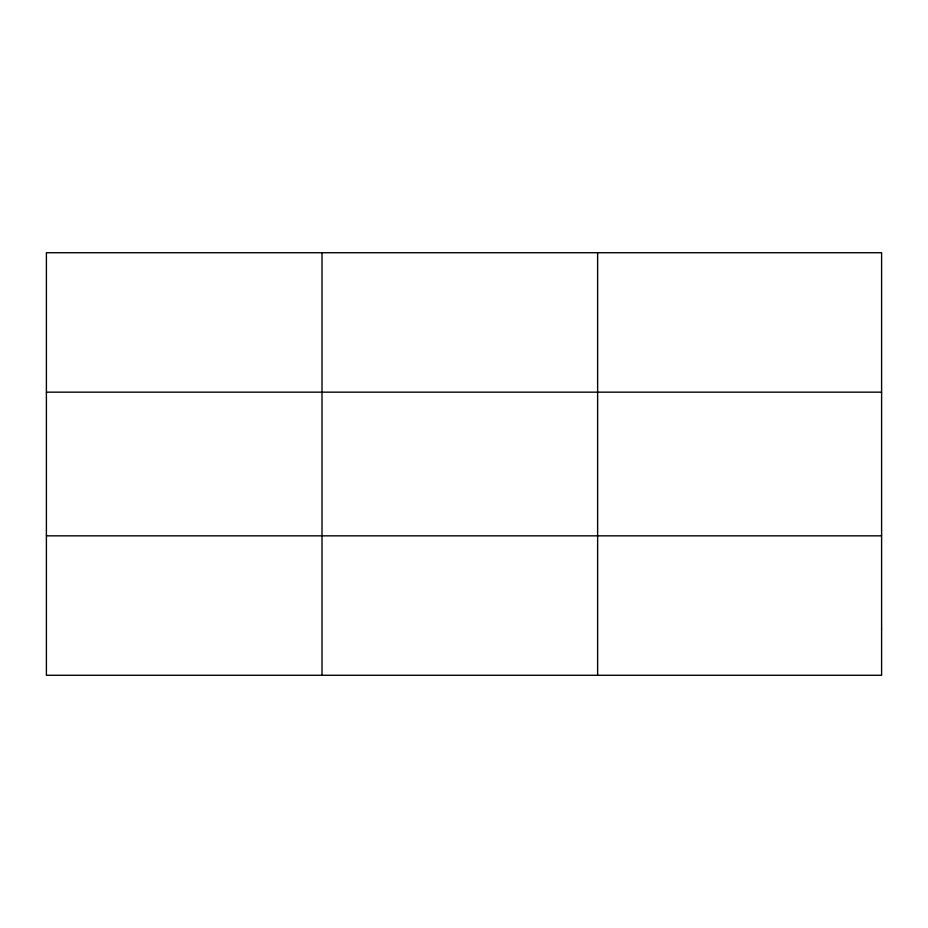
<?xml version="1.0" encoding="UTF-8"?>
<svg xmlns="http://www.w3.org/2000/svg" width="928" height="928" viewBox="0 0 928 928"><rect width="100%" height="100%" fill="white"/><g stroke="black" fill="none" stroke-linecap="round" stroke-linejoin="round"><path stroke-width="1.39" d="M322.016 252.718L322.016 675.282M597.632 252.718L597.632 675.282M46.4 392.161L881.6 392.161M46.4 535.839L881.6 535.839M881.6 628.801L881.6 675.282L46.4 675.282L46.4 252.718L881.6 252.718L881.6 628.801"/></g></svg>
